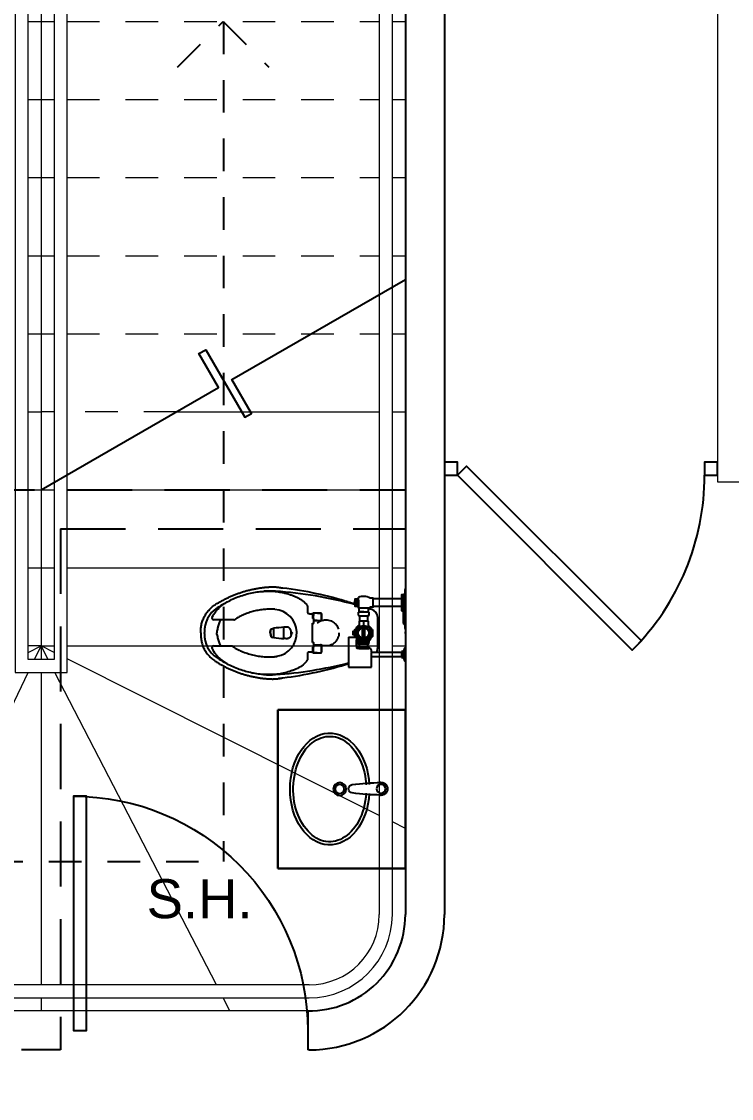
# Model space of a CAD drawing. Header units: metres. Extents: x -22 to 564, y 0 to 143.
# Drawn here: x 30.87 to 33.598, y 43.138 to 47.278 of the extents above; entities that cross this region are included whole.
import ezdxf
from ezdxf.xclip import XClip

# ---------------------------------------------------------------- set-up
doc = ezdxf.new("R2010")
doc.units = ezdxf.units.M
doc.header["$XCLIPFRAME"] = 2
for name, pattern in [('XREF PB NEURO-ONCOLOGIA$0$CONJUNTO TLAHUAC$0$HIDDEN2', [0.1875, 0.125, -0.0625]), ('XREF PB NEURO-ONCOLOGIA$0$DASHED2', [0.375, 0.25, -0.125]), ('XREF PB NEURO-ONCOLOGIA$0$HIDDEN2', [0.1875, 0.125, -0.0625]), ('XREF PB NEURO-ONCOLOGIA$0$XREF PB NEURO-ONCOLOGIA$0$XR-00$0$HIDDEN', [0.375, 0.25, -0.125])]:
    doc.linetypes.add(name, pattern=pattern)
for name, color, linetype in [('TEXTO', 7, 'Continuous'), ('XREF  PB CONJ$0$PARQUE', 251, 'Continuous'), ('XREF PB NEURO-ONCOLOGIA$0$CANCELES', 1, 'Continuous'), ('XREF PB NEURO-ONCOLOGIA$0$Mobiliario Fijo', 40, 'Continuous'), ('XREF PB NEURO-ONCOLOGIA$0$MUROS', 3, 'Continuous'), ('XREF PB NEURO-ONCOLOGIA$0$PROYECCIÓN', 8, 'XREF PB NEURO-ONCOLOGIA$0$CONJUNTO TLAHUAC$0$HIDDEN2'), ('XREF PB NEURO-ONCOLOGIA$0$PUERTAS', 253, 'Continuous'), ('XREF PB NEURO-ONCOLOGIA$0$SIMBOLO CORTE', 4, 'Continuous')]:
    doc.layers.add(name, color=color, linetype=linetype)
doc.layers.add('XREF PB NEURO-ONCOLOGIA$0$MUROS DE TABLAROCA', color=150, linetype='Continuous', lineweight=13)
doc.layers.add('XREF PB NEURO-ONCOLOGIA$0$PR-FURN', color=8, linetype='XREF PB NEURO-ONCOLOGIA$0$HIDDEN2', lineweight=15)
doc.styles.add('100 LOCALES 25', font='arial.ttf', dxfattribs={"height": 0.25})

# ---------------------------------------------------------------- blocks, each defined once
blk = doc.blocks.new('XREF PB NEURO-ONCOLOGIA$0$XREF PB NEURO-ONCOLOGIA$0$XR-02$0$LAVABO.NORMATIVO')
for p, q in [((-0.305, -0.49), (-0.305, 0)), ((-0.305, 0), (0.305, 0)), ((0.305, 0), (-0.305, 0)), ((-0.305, 0), (-0.305, -0.49)), ((0.305, -0.49), (0.305, 0)), ((0.305, 0), (0.305, -0.49)), ((0.305, -0.49), (-0.305, -0.49)), ((-0.305, -0.49), (0.305, -0.49))]:
    blk.add_line(p, q)
for centre, radius in [((0.001, -0.0938), 0.0171), ((0, -0.2523), 0.025), ((0, -0.2523), 0.0175)]:
    blk.add_circle(centre, radius)
for centre, radius, start, end in [((0.001, -0.0938), 0.0254, 0, 198.6555), ((0.001, -0.0938), 0.0242, 359.5329, 180.4671), ((0.8216, -0.0871), 0.8447, 180.4671, 187.9569), ((-0.8195, -0.0871), 0.8447, 352.0431, 359.5329), ((0.0011, -0.0938), 0.0254, 341.3375, 0.0036), ((0.001, -0.2018), 0.0162, 187.9569, 352.0431)]:
    blk.add_arc(centre, radius, start, end)
blk.add_ellipse((0, -0.2907), major_axis=(-0.215, 0), ratio=0.709302, start_param=4.791428, end_param=10.916607)
blk.add_open_spline([(-0.0163, -0.1507), (-0.0558, -0.153), (-0.0942, -0.1635), (-0.1837, -0.2123), (-0.2121, -0.2654), (-0.1879, -0.3629), (-0.1336, -0.4082), (0.0089, -0.4403), (0.0926, -0.4256), (0.1966, -0.3523), (0.2151, -0.2979), (0.1733, -0.2026), (0.1106, -0.1621), (0.0301, -0.1518), (0.0232, -0.1511), (0.0163, -0.1507)], degree=3, knots=[4.791428, 4.791428, 4.791428, 4.791428, 5.367357, 5.367357, 6.457084, 6.457084, 7.54681, 7.54681, 8.636537, 8.636537, 9.726264, 9.726264, 10.81599, 10.81599, 10.916607, 10.916607, 10.916607, 10.916607])
blk = doc.blocks.new('XREF PB NEURO-ONCOLOGIA$0$XREF PB NEURO-ONCOLOGIA$0$WC CON FLUXO')
for p, q in [((-0.0034, 0), (0.0034, 0)), ((0, 0.0034), (0, -0.0034)), ((0.107, 0), (0.0582, 0)), ((-0.0197, -0.0022), (-0.0141, -0.0008)), ((0.0575, -0.0007), (0.0576, -0.0026)), ((0.0575, -0.0007), (0.1078, -0.0007)), ((0.0585, -0.0037), (0.069, -0.0067)), ((0.069, -0.0067), (0.0964, -0.0067)), ((0.0705, -0.0086), (0.0708, -0.0154)), ((0.0708, -0.0154), (0.0946, -0.0154)), ((0.0736, -0.1306), (0.0736, -0.0154)), ((0.0918, -0.0155), (0.0917, -0.1306)), ((0.0946, -0.0154), (0.0948, -0.0086)), ((0.0964, -0.0067), (0.1066, -0.0038)), ((0.1072, 0), (0.107, 0)), ((0.1078, -0.0025), (0.1078, -0.0007)), ((-0.0587, -0.1062), (-0.0589, -0.1062)), ((0.0587, -0.1062), (-0.0587, -0.1062)), ((0.0587, -0.1062), (0.0589, -0.1062)), ((-0.0958, -0.1423), (-0.0805, -0.1423)), ((-0.082, -0.1612), (-0.0802, -0.1612)), ((-0.082, -0.1612), (-0.0815, -0.1789)), ((-0.0805, -0.1423), (-0.08, -0.1433)), ((-0.0805, -0.1423), (-0.0801, -0.1593)), ((-0.0802, -0.1612), (-0.0801, -0.1682)), ((-0.0801, -0.1593), (-0.08, -0.1645)), ((-0.08, -0.1433), (-0.08, -0.1403)), ((-0.08, -0.1403), (-0.0684, -0.1403)), ((-0.08, -0.1433), (-0.08, -0.1809)), ((-0.08, -0.1645), (-0.08, -0.1732)), ((-0.0663, -0.1424), (-0.0663, -0.1461)), ((-0.0446, -0.1606), (-0.0284, -0.1606)), ((-0.0233, -0.1591), (-0.0175, -0.145)), ((-0.0175, -0.1762), (-0.0233, -0.1621)), ((-0.0175, -0.165), (-0.0175, -0.1562)), ((-0.0174, -0.1563), (-0.0174, -0.1649)), ((-0.0154, -0.1429), (-0.0019, -0.1373)), ((-0.013, -0.1295), (-0.013, -0.1264)), ((-0.013, -0.1295), (-0.013, -0.1336)), ((-0.0127, -0.1264), (-0.0127, -0.1292)), ((-0.0086, -0.1264), (-0.0086, -0.1292)), ((-0.004, -0.1264), (-0.004, -0.1292)), ((0.0024, -0.1373), (0.0149, -0.1425)), ((0.0044, -0.1264), (0.0044, -0.1292)), ((0.009, -0.1264), (0.009, -0.1292)), ((0.0101, -0.1336), (0.0245, -0.1336)), ((0.0131, -0.1264), (0.0131, -0.1292)), ((0.0134, -0.1336), (0.0134, -0.1264)), ((0.0178, -0.1563), (0.0178, -0.1649)), ((0.0179, -0.145), (0.0233, -0.1579)), ((0.0179, -0.165), (0.0179, -0.1562)), ((0.0238, -0.1621), (0.0182, -0.1757)), ((0.027, -0.1406), (0.0268, -0.1376)), ((0.0276, -0.1396), (0.0276, -0.1521)), ((0.0276, -0.1431), (0.0287, -0.1431)), ((0.0287, -0.1431), (0.0294, -0.1781)), ((0.0287, -0.1431), (0.0292, -0.1439)), ((0.0296, -0.1701), (0.0292, -0.1439)), ((0.0292, -0.1439), (0.0294, -0.1439)), ((0.0294, -0.1439), (0.0298, -0.1431)), ((0.0294, -0.1439), (0.03, -0.1773)), ((0.0304, -0.1781), (0.0298, -0.1431)), ((0.0298, -0.1431), (0.03, -0.1431)), ((0.03, -0.1431), (0.0306, -0.1781)), ((0.03, -0.1431), (0.03, -0.1431)), ((0.03, -0.1431), (0.0304, -0.1439)), ((0.0304, -0.1439), (0.0308, -0.1622)), ((0.0304, -0.1439), (0.0306, -0.1439)), ((0.0306, -0.1439), (0.031, -0.1433)), ((0.0306, -0.1439), (0.0308, -0.1498)), ((0.0308, -0.1498), (0.0309, -0.1593)), ((0.0308, -0.1622), (0.0309, -0.1703)), ((0.0309, -0.1593), (0.0309, -0.1605)), ((0.0309, -0.1605), (0.0309, -0.162)), ((0.0309, -0.162), (0.031, -0.1637)), ((0.0732, -0.1305), (0.0664, -0.1305)), ((0.131, -0.1305), (0.0921, -0.1305)), ((0.131, -0.2187), (0.131, -0.1305)), ((-0.1331, -0.1809), (-0.1338, -0.1805)), ((-0.1331, -0.181), (-0.1331, -0.181)), ((-0.1331, -0.181), (-0.133, -0.181)), ((-0.133, -0.181), (-0.1329, -0.181)), ((-0.1329, -0.1837), (-0.133, -0.1814)), ((-0.133, -0.1814), (-0.0996, -0.1814)), ((-0.1329, -0.181), (-0.1319, -0.181)), ((-0.1329, -0.1837), (-0.0999, -0.1837)), ((-0.1302, -0.1867), (-0.1329, -0.1837)), ((-0.1319, -0.181), (-0.1269, -0.1809)), ((-0.1026, -0.1867), (-0.1302, -0.1867)), ((-0.1302, -0.1867), (-0.1301, -0.1933)), ((-0.1287, -0.1946), (-0.104, -0.1946)), ((-0.1269, -0.1809), (-0.1141, -0.1807)), ((-0.1141, -0.1807), (-0.1105, -0.1806)), ((-0.1109, -0.1952), (-0.1109, -0.1949)), ((-0.1105, -0.1806), (-0.1008, -0.1805)), ((-0.1028, -0.1933), (-0.1026, -0.1867)), ((-0.0999, -0.1837), (-0.1026, -0.1867)), ((-0.1008, -0.1805), (-0.1002, -0.1805)), ((-0.0998, -0.1814), (-0.0999, -0.1837)), ((-0.0996, -0.1805), (-0.0989, -0.1809)), ((-0.0996, -0.1814), (-0.0989, -0.181)), ((-0.0958, -0.1789), (-0.0815, -0.1789)), ((-0.0815, -0.1789), (-0.0807, -0.1775)), ((-0.0807, -0.1775), (-0.0806, -0.1775)), ((-0.0806, -0.1775), (-0.08, -0.1785)), ((-0.0801, -0.1682), (-0.08, -0.1743)), ((-0.08, -0.1732), (-0.08, -0.1742)), ((-0.08, -0.1809), (-0.0684, -0.1809)), ((-0.0663, -0.1789), (-0.0663, -0.1751)), ((-0.0446, -0.1751), (-0.0446, -0.1777)), ((-0.0446, -0.1777), (-0.0229, -0.1776)), ((-0.0154, -0.1783), (-0.0013, -0.1842)), ((-0.0126, -0.1946), (-0.0126, -0.1919)), ((-0.0075, -0.1946), (-0.0075, -0.1919)), ((-0.0031, -0.1946), (-0.0031, -0.1919)), ((0.0022, -0.1839), (0.0158, -0.1783)), ((0.0058, -0.1946), (0.0058, -0.1919)), ((0.0097, -0.1946), (0.0097, -0.1919)), ((0.0101, -0.1876), (0.0245, -0.1876)), ((0.0134, -0.1919), (0.0134, -0.1876)), ((0.0134, -0.1946), (0.0134, -0.1919)), ((0.0162, -0.2187), (0.0162, -0.1879)), ((0.0162, -0.1879), (0.021, -0.1879)), ((0.0201, -0.1879), (0.0205, -0.1876)), ((0.0209, -0.1879), (0.0213, -0.1876)), ((0.0267, -0.1839), (0.027, -0.1806)), ((0.0276, -0.1781), (0.0276, -0.1691)), ((0.0276, -0.1691), (0.0276, -0.1816)), ((0.0294, -0.1781), (0.0276, -0.1781)), ((0.0294, -0.1781), (0.0298, -0.1773)), ((0.0298, -0.1773), (0.0296, -0.1701)), ((0.0298, -0.1773), (0.03, -0.1773)), ((0.03, -0.1773), (0.0304, -0.1781)), ((0.0304, -0.1781), (0.0306, -0.1781)), ((0.0306, -0.1781), (0.031, -0.1774)), ((0.0309, -0.1703), (0.0309, -0.1724)), ((0.0517, -0.1879), (0.0554, -0.1879)), ((0.0162, -0.2187), (0.131, -0.2187)), ((-0.0763, -0.3379), (-0.0765, -0.3256)), ((-0.0763, -0.3255), (-0.0763, -0.3536)), ((-0.0729, -0.3219), (-0.0727, -0.3219)), ((-0.0726, -0.3219), (-0.0679, -0.3219)), ((-0.0509, -0.3222), (-0.0726, -0.3219)), ((-0.0679, -0.3219), (-0.0561, -0.3219)), ((-0.0561, -0.3219), (-0.0511, -0.3219)), ((-0.0481, -0.353), (-0.0473, -0.326)), ((0.0476, -0.3381), (0.0475, -0.3258)), ((0.0476, -0.3258), (0.0476, -0.353)), ((0.0511, -0.3221), (0.0512, -0.3221)), ((0.0513, -0.3221), (0.0561, -0.3221)), ((0.0731, -0.3224), (0.0513, -0.3221)), ((0.0561, -0.3221), (0.0679, -0.3221)), ((0.0679, -0.3221), (0.0729, -0.3221)), ((0.0759, -0.3542), (0.0767, -0.3262)), ((-0.0763, -0.3536), (-0.056, -0.3539)), ((-0.0761, -0.3536), (-0.0761, -0.3536)), ((-0.0752, -0.3536), (-0.0761, -0.3536)), ((-0.0761, -0.3536), (-0.0761, -0.3538)), ((-0.0761, -0.3538), (-0.0761, -0.3539)), ((-0.0735, -0.3627), (-0.0761, -0.3539)), ((-0.0752, -0.3536), (-0.0752, -0.3536)), ((-0.0752, -0.3536), (-0.0729, -0.3536)), ((-0.0742, -0.3721), (-0.0742, -0.3698)), ((-0.0735, -0.3636), (-0.0735, -0.3598)), ((-0.0693, -0.3562), (-0.056, -0.3563)), ((-0.056, -0.353), (-0.0373, -0.353)), ((-0.056, -0.353), (-0.056, -0.3563)), ((-0.0476, -0.3384), (-0.0479, -0.353)), ((-0.0364, -0.3539), (-0.0364, -0.3562)), ((0.0364, -0.3562), (0.0364, -0.3539)), ((0.0373, -0.353), (0.0551, -0.353)), ((0.056, -0.3539), (0.056, -0.3562)), ((0.056, -0.3539), (0.0759, -0.3542)), ((0.0761, -0.3541), (0.0735, -0.3629)), ((0.0735, -0.3598), (0.0735, -0.3636)), ((0.0742, -0.3698), (0.0742, -0.3721)), ((0.0761, -0.3539), (0.0759, -0.3539)), ((0.0763, -0.3386), (0.0761, -0.3539)), ((0.0761, -0.354), (0.0761, -0.3539)), ((0.0761, -0.3541), (0.0761, -0.354)), ((-0.1069, -0.3779), (-0.1063, -0.3779)), ((-0.1047, -0.377), (-0.1046, -0.3768)), ((-0.1029, -0.3758), (-0.1024, -0.3758)), ((-0.1024, -0.3758), (-0.0787, -0.3758)), ((0.0787, -0.3758), (0.1024, -0.3758)), ((0.1024, -0.3758), (0.1029, -0.3758)), ((0.1069, -0.3779), (0.1052, -0.3779)), ((-0.0026, -0.4379), (-0.0058, -0.4387)), ((0.0058, -0.4387), (-0.0058, -0.4387)), ((0.0026, -0.4379), (0.0058, -0.4387)), ((0.0216, -0.4666), (-0.0216, -0.4666)), ((-0.0907, -0.5014), (-0.0907, -0.5014)), ((0.0181, -0.5057), (-0.0181, -0.5057)), ((-0.0176, -0.5057), (-0.0171, -0.5081)), ((0, -0.5182), (0, -0.5191)), ((0.0176, -0.5057), (0.0171, -0.5081)), ((-0.0501, -0.6597), (-0.0501, -0.7362)), ((0.0501, -0.7362), (0.0501, -0.6674)), ((-0.0062, -0.724), (0, -0.724)), ((0.0062, -0.724), (0, -0.724))]:
    blk.add_line(p, q)
for points in [[(-0.169, -0.0008), (-0.1688, 0)], [(-0.1688, 0), (-0.0143, 0)], [(-0.0141, -0.0008), (-0.0143, 0)], [(-0.169, -0.0008), (-0.1634, -0.0022)], [(-0.1686, -0.0008), (-0.0145, -0.0008)], [(-0.1634, -0.0022), (-0.0197, -0.0022)], [(-0.152, -0.0025), (-0.1464, -0.0081)], [(-0.1473, -0.013), (-0.1477, -0.0069)], [(-0.1452, -0.015), (-0.0876, -0.015)], [(-0.145, -0.0087), (-0.0382, -0.0087)], [(-0.0855, -0.013), (-0.0853, -0.0087)], [(-0.0367, -0.0081), (-0.0312, -0.0025)], [(-0.1318, -0.1231), (-0.1338, -0.1231), (-0.1338, -0.135)], [(-0.101, -0.1231), (-0.099, -0.1231), (-0.099, -0.135)], [(-0.0967, -0.1399), (-0.0965, -0.1403)], [(-0.0958, -0.1412), (-0.0958, -0.1789), (-0.0958, -0.1799)], [(-0.0807, -0.1775), (-0.0811, -0.168), (-0.0812, -0.1612)], [(-0.0446, -0.1461), (-0.0446, -0.1435), (-0.0228, -0.1434)], [(-0.0149, -0.1632), (-0.0149, -0.1579), (-0.0132, -0.1579), (-0.0132, -0.1598), (-0.0116, -0.1598), (-0.0116, -0.1579), (-0.0099, -0.1579), (-0.0099, -0.1632), (-0.0116, -0.1632), (-0.0116, -0.1613), (-0.0132, -0.1613), (-0.0132, -0.1632), (-0.0149, -0.1632)], [(-0.0137, -0.1355), (-0.0135, -0.1336), (-0.0096, -0.1336)], [(-0.0074, -0.1618), (-0.0045, -0.1618), (-0.0045, -0.1632), (-0.0091, -0.1632), (-0.0091, -0.1579), (-0.0045, -0.1579), (-0.0045, -0.1593), (-0.0074, -0.1593), (-0.0074, -0.1618)], [(-0.0074, -0.1612), (-0.005, -0.1612), (-0.005, -0.1599)], [(-0.0039, -0.1579), (-0.0023, -0.1579), (-0.0023, -0.1618), (-0.0002, -0.1618), (-0.0002, -0.1632), (-0.0039, -0.1632), (-0.0039, -0.1579)], [(-0.0008, -0.1579), (0.0008, -0.1579), (0.0018, -0.1612), (0.0027, -0.1579), (0.0043, -0.1579), (0.0027, -0.1632), (0.0008, -0.1632), (-0.0008, -0.1579)], [(0.0064, -0.1618), (0.0093, -0.1618), (0.0093, -0.1632), (0.0048, -0.1632), (0.0048, -0.1579), (0.0093, -0.1579), (0.0093, -0.1593), (0.0064, -0.1593), (0.0064, -0.1618)], [(0.0064, -0.1612), (0.0089, -0.1612), (0.0089, -0.1599)], [(0.0097, -0.1632), (0.0114, -0.1606), (0.0097, -0.1579), (0.0116, -0.1579), (0.0124, -0.1592), (0.0132, -0.1579), (0.0151, -0.1579), (0.0134, -0.1606), (0.0151, -0.1632), (0.0132, -0.1632), (0.0124, -0.1619), (0.0116, -0.1632), (0.0097, -0.1632)], [(0.053, -0.1489), (0.053, -0.1417), (0.0573, -0.1417), (0.0573, -0.1384), (0.0587, -0.1384), (0.0587, -0.1828), (0.0573, -0.1828), (0.0573, -0.1795), (0.053, -0.1795), (0.053, -0.1723), (0.0573, -0.1723), (0.0573, -0.1489), (0.053, -0.1489), (0.053, -0.1723)], [(0.0587, -0.1833), (0.0594, -0.1793), (0.0599, -0.1585), (0.0594, -0.1419), (0.059, -0.1387), (0.0587, -0.1379)], [(-0.0965, -0.1805), (-0.1363, -0.1805)], [(-0.133, -0.1814), (-0.1338, -0.1814), (-0.1331, -0.181), (-0.1331, -0.1809), (-0.1331, -0.1809), (-0.1331, -0.1809), (-0.1331, -0.1809), (-0.1331, -0.1809), (-0.1331, -0.1808), (-0.1331, -0.1808), (-0.1331, -0.1808), (-0.133, -0.1808), (-0.133, -0.1808), (-0.1329, -0.1808), (-0.1329, -0.1808), (-0.1328, -0.1808), (-0.1326, -0.1808), (-0.1322, -0.1808), (-0.1313, -0.1808), (-0.1297, -0.1807), (-0.1275, -0.1807), (-0.1236, -0.1806), (-0.1168, -0.1806), (-0.1117, -0.1805), (-0.1093, -0.1805), (-0.1093, -0.1805)], [(-0.0989, -0.1809), (-0.0989, -0.1809), (-0.0989, -0.1809), (-0.0989, -0.1809), (-0.0989, -0.1809), (-0.0989, -0.1809), (-0.099, -0.1809), (-0.099, -0.1809), (-0.099, -0.1809), (-0.099, -0.1809), (-0.0992, -0.1809), (-0.0998, -0.1809), (-0.1026, -0.181), (-0.1045, -0.181), (-0.1092, -0.1811), (-0.1162, -0.1812), (-0.1277, -0.1813), (-0.1297, -0.1813), (-0.1314, -0.1814), (-0.1325, -0.1814), (-0.1332, -0.1814), (-0.1334, -0.1814)], [(-0.1219, -0.1952), (-0.1219, -0.1949)], [(0.0212, -0.188), (0.0212, -0.1879), (0.0514, -0.1879), (0.0514, -0.1879)]]:
    blk.add_lwpolyline(points)
for points in [[(-0.1318, -0.015), (-0.101, -0.015), (-0.101, -0.1231), (-0.1318, -0.1231)], [(-0.0663, -0.1461), (-0.0446, -0.1461), (-0.0446, -0.1751), (-0.0663, -0.1751)], [(-0.013, -0.1264), (0.0134, -0.1264), (0.0134, -0.1292), (-0.013, -0.1292)], [(0.031, -0.1814), (0.0417, -0.1814), (0.0417, -0.1398), (0.031, -0.1398)], [(0.031, -0.1399), (0.0372, -0.1399), (0.0372, -0.1487), (0.031, -0.1487)], [(0.031, -0.1517), (0.0372, -0.1517), (0.0372, -0.1694), (0.031, -0.1694)], [(0.0417, -0.1455), (0.053, -0.1455), (0.053, -0.1757), (0.0417, -0.1757)], [(-0.0131, -0.1919), (0.0135, -0.1919), (0.0135, -0.1946), (-0.0131, -0.1946)], [(-0.0073, -0.1946), (0.0077, -0.1946), (0.0077, -0.2007), (-0.0073, -0.2007)], [(0.031, -0.1725), (0.0372, -0.1725), (0.0372, -0.1813), (0.031, -0.1813)]]:
    blk.add_lwpolyline(points, close=True)
for radius in [0.0287, 0.0208, 0.0206]:
    blk.add_circle((0.0002, -0.1606), radius)
for centre, radius, start, end in [((0.0582, -0.0007), 0.000699, 90.9528, 179.9884), ((-0.1685, 0.0038), 0.0046, 263.5947, 268.4559), ((-0.1529, -0.0035), 0.00135, 45.0725, 87.1801), ((-0.1452, -0.0129), 0.0021, 183, 270), ((-0.145, -0.0067), 0.00204, 225, 270), ((-0.0876, -0.0129), 0.0021, 270, 357), ((-0.0382, -0.0067), 0.00204, 270, 315), ((-0.0302, -0.0035), 0.00137, 94.7227, 134.7414), ((-0.0146, 0.0033), 0.00404, 271.1487, 276.8791), ((0.059, -0.0024), 0.0014, 186.7349, 251.2313), ((0.0685, -0.0087), 0.00201, 2.8263, 77.3063), ((0.0968, -0.0087), 0.00201, 102.6722, 177.1705), ((0.1064, -0.0024), 0.00142, 280.2182, 357.7148), ((0.1071, -0.0007), 0.000699, 359.9963, 84.9523), ((-0.0589, -0.1386), 0.0324, 90, 162.4418), ((0.0589, -0.1386), 0.0324, 63.0756, 90), ((-0.0899, -0.1604), 0.0506, 150.3792, 203.3877), ((-0.0976, -0.135), 0.0014, 180, 202.3854), ((-0.1465, -0.1622), 0.0546, 24.1417, 29.2361), ((-0.0951, -0.1399), 0.00152, 197.7005, 241.6179), ((1.4324, -0.6105), 1.5966, 162.4445, 162.9485), ((1.4324, -0.6105), 1.5966, 162.4418, 162.4445), ((0.3455, -0.1572), 0.4265, 180.5403, 182.731), ((-0.0684, -0.1424), 0.0021, 0, 90), ((0.0002, -0.1606), 0.0342, 112.6823, 150.0864), ((0.0002, -0.1606), 0.0338, 113.03, 149.6072), ((-0.0196, -0.1606), 0.00402, 157.4999, 202.5001), ((-0.0138, -0.1466), 0.00402, 112.4999, 157.5001), ((0.0002, -0.3691), 0.2137, 85.2566, 94.7434), ((0.0002, 0.0479), 0.2137, 265.2566, 274.7434), ((0.0002, -0.3691), 0.2136, 85.2842, 94.7158), ((0.0002, 0.0479), 0.2136, 265.2842, 274.7158), ((-0.0048, -0.1633), 0.00333, 92.771, 141.1546), ((0.0002, -0.1412), 0.00442, 60.0251, 118.4175), ((0.009, -0.1633), 0.00333, 92.771, 141.1546), ((0.0002, -0.1606), 0.0342, 51.9601, 67.3177), ((0.003, -0.1564), 0.0287, 52.4204, 68.7317), ((0.0139, -0.1468), 0.00445, 24.0076, 75.6524), ((0.0193, -0.1605), 0.00473, 339.5535, 33.7109), ((0.0206, -0.1386), 0.00627, 9.3541, 51.7711), ((0.0206, -0.1386), 0.00627, 9.3541, 51.7711), ((0.0324, -0.1366), 0.00562, 189.3834, 212.1713), ((-0.0002, -0.1608), 0.0347, 30.4452, 36.7467), ((0.003, -0.1588), 0.0304, 29.7018, 36.0418), ((0.0664, -0.1382), 0.00771, 89.9605, 177.6253), ((0.0827, -0.0413), 0.0897, 263.9649, 276.0445), ((1.4324, -0.6105), 1.5966, 164.9037, 175.9972), ((-0.1287, -0.1933), 0.00134, 181.5, 270), ((-0.1216, -0.1949), 0.000343, 129.5338, 173.6561), ((-0.1216, -0.1952), 0.000336, 184.2026, 265.607), ((-0.1164, -0.1279), 0.0678, 265.6071, 274.393), ((1.2567, -0.6451), 1.4396, 161.7644, 162.8369), ((-0.1112, -0.1952), 0.000336, 274.393, 0), ((-0.1113, -0.1949), 0.000384, 6.4023, 46.3389), ((-0.1041, -0.1933), 0.00132, 272.56, 359.5188), ((-0.0953, -0.1812), 0.0014, 109.984, 146.4949), ((-0.0684, -0.1788), 0.0021, 269.9217, 358.0095), ((0.0002, -0.1606), 0.0342, 209.8982, 247.1956), ((0.0002, -0.1606), 0.0338, 210.3928, 246.97), ((-0.0138, -0.1746), 0.00402, 202.4999, 244.6781), ((0.0002, -0.1803), 0.00418, 247.9601, 298.5157), ((0.0002, -0.1606), 0.0338, 293.03, 298.243), ((-0.001, -0.1578), 0.0373, 292.8404, 297.3937), ((0.0141, -0.1745), 0.00418, 292.9328, 343.6813), ((0.0361, -0.0373), 0.1513, 264.2467, 275.9084), ((0.0206, -0.1826), 0.00627, 308.223, 348.2751), ((0.0206, -0.1826), 0.00627, 308.223, 348.2751), ((0.0326, -0.1847), 0.00586, 147.9912, 172.4866), ((0.0023, -0.1619), 0.0318, 322.8069, 330.7575), ((0.0148, -0.1706), 0.0161, 322.8448, 332.2385), ((0.0551, -0.1842), 0.0037, 273.989, 13.1466), ((1.2435, -0.6427), 1.4264, 163.2334, 173.7464), ((1.2435, -0.6427), 1.4264, 162.7735, 163.1187), ((-1.4324, -0.6105), 1.5966, 4.0028, 14.2041), ((-1.2567, -0.6451), 1.4396, 17.1303, 17.2305), ((-1.2427, -0.6426), 1.4255, 16.8408, 17.2004), ((-1.2427, -0.6426), 1.4255, 6.2485, 16.8299), ((-0.0729, -0.3255), 0.00364, 90, 180.8185), ((-0.0727, -0.3255), 0.00364, 89.1815, 180), ((-0.0511, -0.3255), 0.00364, 26.429, 90), ((-0.0509, -0.3259), 0.00364, 358.3631, 89.1815), ((0.0511, -0.3258), 0.00364, 90, 180.8185), ((0.0513, -0.3258), 0.00364, 89.1815, 180), ((0.0729, -0.3258), 0.00364, 26.429, 90), ((0.073, -0.3261), 0.00364, 358.3631, 89.1815), ((-0.0787, -0.3712), 0.00455, 270, 0), ((-0.0752, -0.3536), 0.00091, 180.8185, 196.1443), ((-0.0373, -0.3539), 0.00091, 0, 90), ((-0.0004, -12.4585), 12.1022, 89.8216, 90.17503), ((0.0373, -0.3539), 0.00091, 90, 180), ((0.0551, -0.3539), 0.00091, 0, 90), ((0.0469, 2.1477), 2.504, 270.1875, 270.5141), ((0.0787, -0.3712), 0.00455, 180, 270), ((0.0752, -0.3539), 0.00091, 343.8557, 359.1815), ((-0.0034, -0.496), 0.1575, 131.7258, 132.3304), ((-0.1069, -0.3799), 0.00196, 89.3673, 131.099), ((-0.1063, -0.3761), 0.00184, 269.3463, 330.6492), ((-0.1029, -0.3777), 0.00195, 90.4112, 151.5615), ((0.1029, -0.3777), 0.00195, 28.4386, 89.5888), ((0.1069, -0.3799), 0.00198, 49.0875, 90.4462), ((0.0044, -0.4948), 0.156, 47.6682, 48.2772), ((0.0001, -0.5079), 0.091, 9.2548, 175.9387), ((-0.0014, -0.4367), 0.000598, 317.9323, 342.9776), ((0.0014, -0.4367), 0.000597, 196.9872, 222.103), ((0.519, -0.4383), 0.5413, 182.9967, 187.144), ((-0.5069, -0.4394), 0.5292, 352.8086, 357.0508), ((0.1315, -0.5194), 0.2925, 175.9969, 184.8615), ((-0.0006, -0.5183), 0.000937, 263.4365, 309.8712), ((0.0006, -0.5183), 0.000937, 230.1288, 276.5635), ((-0.1315, -0.5194), 0.2925, 355.0124, 4.0031), ((-0.0574, -0.6597), 0.00728, 0, 37.067), ((0.252, -0.4971), 0.415, 208.3551, 213.0094), ((0.0574, -0.6674), 0.00728, 142.0152, 180), ((-0.252, -0.4971), 0.415, 326.9906, 331.7101), ((-0.0062, -0.6649), 0.1071, 213.0094, 272.1861), ((-0.0574, -0.7362), 0.00728, 238.4381, 0), ((0.0197, -0.5584), 0.1676, 245.3845, 256.7621), ((0.0197, -0.5584), 0.1676, 256.7621, 258.2805), ((0.0197, -0.5584), 0.1676, 258.2805, 261.1157), ((0.0062, -0.6649), 0.1071, 267.8139, 326.9906), ((-0.0197, -0.5584), 0.1676, 278.8843, 281.7195), ((-0.0197, -0.5584), 0.1676, 281.7195, 283.2379), ((-0.0197, -0.5584), 0.1676, 283.2379, 294.6155), ((0.0574, -0.7362), 0.00728, 180, 301.5619), ((0, -0.8279), 0.056, 90, 92.1861), ((0, -0.8279), 0.056, 87.8139, 90)]:
    blk.add_arc(centre, radius, start, end)
blk.add_ellipse((0.1105, -0.4263), major_axis=(-0.0713, 0.1429), ratio=0.110156, start_param=-1.280538, end_param=-1.272211)
for points, knots in [([(-0.0742, -0.3698), (-0.0742, -0.3695), (-0.0741, -0.3691), (-0.074, -0.3682), (-0.0739, -0.3678), (-0.0737, -0.3667), (-0.0737, -0.3661), (-0.0735, -0.3649), (-0.0735, -0.3643), (-0.0735, -0.3636)], [0, 0, 0, 0, 0.25, 0.25, 0.5, 0.5, 0.75, 0.75, 1, 1, 1, 1]), ([(-0.0735, -0.3598), (-0.0735, -0.3595), (-0.0735, -0.3593), (-0.0734, -0.3588), (-0.0733, -0.3586), (-0.0731, -0.3582), (-0.073, -0.358), (-0.0727, -0.3576), (-0.0725, -0.3574), (-0.0721, -0.357), (-0.0719, -0.3569), (-0.0715, -0.3566), (-0.0712, -0.3565), (-0.0707, -0.3564), (-0.0704, -0.3563), (-0.0699, -0.3562), (-0.0696, -0.3562), (-0.0693, -0.3562)], [0, 0, 0, 0, 0.125, 0.125, 0.25, 0.25, 0.375, 0.375, 0.5, 0.5, 0.625, 0.625, 0.75, 0.75, 0.875, 0.875, 1, 1, 1, 1]), ([(0.0693, -0.3562), (0.0696, -0.3562), (0.0699, -0.3562), (0.0704, -0.3563), (0.0707, -0.3564), (0.0712, -0.3565), (0.0715, -0.3566), (0.0719, -0.3569), (0.0721, -0.357), (0.0725, -0.3574), (0.0727, -0.3576), (0.073, -0.358), (0.0731, -0.3582), (0.0733, -0.3586), (0.0734, -0.3588), (0.0735, -0.3593), (0.0735, -0.3595), (0.0735, -0.3598)], [0, 0, 0, 0, 0.125, 0.125, 0.25, 0.25, 0.375, 0.375, 0.5, 0.5, 0.625, 0.625, 0.75, 0.75, 0.875, 0.875, 1, 1, 1, 1]), ([(0.0735, -0.3636), (0.0735, -0.3643), (0.0735, -0.3649), (0.0737, -0.3661), (0.0737, -0.3667), (0.0739, -0.3678), (0.074, -0.3682), (0.0741, -0.3691), (0.0742, -0.3695), (0.0742, -0.3698)], [0, 0, 0, 0, 0.25, 0.25, 0.5, 0.5, 0.75, 0.75, 1, 1, 1, 1]), ([(-0.0612, -0.7424), (-0.0685, -0.7379), (-0.0756, -0.7332), (-0.0857, -0.7253), (-0.089, -0.7226), (-0.0953, -0.7167), (-0.0982, -0.7136), (-0.1066, -0.7038), (-0.1115, -0.6969), (-0.1204, -0.6826), (-0.1244, -0.6752), (-0.1318, -0.6599), (-0.1351, -0.6521), (-0.1411, -0.6361), (-0.1438, -0.628), (-0.1487, -0.6117), (-0.1509, -0.6035), (-0.1546, -0.5869), (-0.1562, -0.5785), (-0.1585, -0.5616), (-0.1593, -0.5532), (-0.1603, -0.5364), (-0.1605, -0.528), (-0.1603, -0.5112), (-0.1599, -0.5028), (-0.1585, -0.4902), (-0.158, -0.486), (-0.1566, -0.4776), (-0.1558, -0.4734), (-0.153, -0.4608), (-0.1507, -0.4526), (-0.1467, -0.4403), (-0.1453, -0.4363), (-0.1431, -0.4303), (-0.1423, -0.4283), (-0.1407, -0.4243), (-0.1398, -0.4224), (-0.1371, -0.4165), (-0.1352, -0.4127), (-0.1311, -0.4053), (-0.1288, -0.4017), (-0.1239, -0.3948), (-0.1212, -0.3915), (-0.1155, -0.3853), (-0.1125, -0.3823), (-0.1094, -0.3795)], [0, 0, 0, 0, 0.0625, 0.0625, 0.09375, 0.09375, 0.125, 0.125, 0.1875, 0.1875, 0.25, 0.25, 0.3125, 0.3125, 0.375, 0.375, 0.4375, 0.4375, 0.5, 0.5, 0.5625, 0.5625, 0.625, 0.625, 0.6875, 0.6875, 0.71875, 0.71875, 0.75, 0.75, 0.8125, 0.8125, 0.84375, 0.84375, 0.859375, 0.859375, 0.875, 0.875, 0.90625, 0.90625, 0.9375, 0.9375, 0.96875, 0.96875, 1, 1, 1, 1]), ([(0.1094, -0.3795), (0.1157, -0.3852), (0.1214, -0.3914), (0.1313, -0.4052), (0.1354, -0.4126), (0.1398, -0.4224), (0.1407, -0.4244), (0.1423, -0.4283), (0.1431, -0.4303), (0.1454, -0.4363), (0.1468, -0.4404), (0.1507, -0.4527), (0.153, -0.4609), (0.1567, -0.4775), (0.1581, -0.4858), (0.1599, -0.5026), (0.1603, -0.5111), (0.1605, -0.5281), (0.1603, -0.5367), (0.1592, -0.5537), (0.1584, -0.5622), (0.1561, -0.5789), (0.1546, -0.5872), (0.1508, -0.6037), (0.1487, -0.6119), (0.1438, -0.6281), (0.1411, -0.6361), (0.135, -0.6521), (0.1317, -0.66), (0.1244, -0.6753), (0.1203, -0.6828), (0.1136, -0.6936), (0.1112, -0.6971), (0.1062, -0.704), (0.1035, -0.7074), (0.0979, -0.7139), (0.095, -0.717), (0.0888, -0.7228), (0.0856, -0.7255), (0.0756, -0.7332), (0.0684, -0.7379), (0.0612, -0.7424)], [0, 0, 0, 0, 0.0625, 0.0625, 0.125, 0.125, 0.140625, 0.140625, 0.15625, 0.15625, 0.1875, 0.1875, 0.25, 0.25, 0.3125, 0.3125, 0.375, 0.375, 0.4375, 0.4375, 0.5, 0.5, 0.5625, 0.5625, 0.625, 0.625, 0.6875, 0.6875, 0.75, 0.75, 0.8125, 0.8125, 0.84375, 0.84375, 0.875, 0.875, 0.90625, 0.90625, 0.9375, 0.9375, 1, 1, 1, 1]), ([(-0.0058, -0.4387), (-0.0066, -0.4389), (-0.0075, -0.4391), (-0.0092, -0.4395), (-0.01, -0.4397), (-0.0125, -0.4404), (-0.0141, -0.4412), (-0.0168, -0.443), (-0.018, -0.4442), (-0.0199, -0.4466), (-0.0207, -0.4479), (-0.0218, -0.4507), (-0.0222, -0.4521), (-0.0224, -0.4543), (-0.0225, -0.455), (-0.0224, -0.4565), (-0.0224, -0.4572), (-0.0221, -0.4608), (-0.0218, -0.4637), (-0.0216, -0.4666)], [0, 0, 0, 0, 0.0625, 0.0625, 0.125, 0.125, 0.25, 0.25, 0.375, 0.375, 0.5, 0.5, 0.625, 0.625, 0.6875, 0.6875, 0.75, 0.75, 1, 1, 1, 1]), ([(-0.001, -0.4371), (-0.001, -0.4372), (-0.0011, -0.4372), (-0.0012, -0.4373), (-0.0012, -0.4373), (-0.0014, -0.4375), (-0.0016, -0.4375), (-0.002, -0.4377), (-0.0023, -0.4378), (-0.0026, -0.4379)], [0, 0, 0, 0, 0.125, 0.125, 0.25, 0.25, 0.5, 0.5, 1, 1, 1, 1]), ([(-0.0008, -0.4369), (-0.0008, -0.4366), (-0.0007, -0.4363), (-0.0005, -0.4359), (-0.0004, -0.4357), (-0.0003, -0.4355), (-0.0003, -0.4355), (-0.0002, -0.4353), (-0.0001, -0.4353), (0.0001, -0.4353), (0.0002, -0.4353), (0.0003, -0.4354), (0.0003, -0.4355), (0.0004, -0.4357), (0.0005, -0.4359), (0.0007, -0.4363), (0.0008, -0.4366), (0.0008, -0.4369)], [0, 0, 0, 0, 0.25, 0.25, 0.375, 0.375, 0.4375, 0.4375, 0.5, 0.5, 0.5625, 0.5625, 0.625, 0.625, 0.75, 0.75, 1, 1, 1, 1]), ([(0.0026, -0.4379), (0.0023, -0.4378), (0.002, -0.4377), (0.0016, -0.4375), (0.0014, -0.4375), (0.0012, -0.4373), (0.0012, -0.4373), (0.0011, -0.4372), (0.001, -0.4372), (0.001, -0.4371)], [0, 0, 0, 0, 0.5, 0.5, 0.75, 0.75, 0.875, 0.875, 1, 1, 1, 1]), ([(0.0058, -0.4387), (0.0066, -0.4389), (0.0075, -0.4391), (0.0092, -0.4395), (0.01, -0.4397), (0.0125, -0.4404), (0.0141, -0.4412), (0.0168, -0.443), (0.018, -0.4442), (0.0199, -0.4466), (0.0207, -0.4479), (0.0218, -0.4507), (0.0222, -0.4521), (0.0224, -0.4543), (0.0225, -0.455), (0.0224, -0.4565), (0.0224, -0.4572), (0.0221, -0.4608), (0.0218, -0.4637), (0.0216, -0.4666)], [0, 0, 0, 0, 0.0625, 0.0625, 0.125, 0.125, 0.25, 0.25, 0.375, 0.375, 0.5, 0.5, 0.625, 0.625, 0.6875, 0.6875, 0.75, 0.75, 1, 1, 1, 1]), ([(0.0516, -0.6629), (0.0539, -0.66), (0.056, -0.6569), (0.0599, -0.6506), (0.0617, -0.6474), (0.0669, -0.6376), (0.07, -0.6308), (0.0754, -0.617), (0.0778, -0.61), (0.0822, -0.5959), (0.0842, -0.5888), (0.0875, -0.5744), (0.0888, -0.5671), (0.0908, -0.5524), (0.0914, -0.545), (0.0922, -0.5302), (0.0923, -0.5228), (0.0919, -0.5117), (0.0917, -0.508), (0.0912, -0.5025), (0.091, -0.5006), (0.0906, -0.4978), (0.0905, -0.4969), (0.0902, -0.4951), (0.0901, -0.4941), (0.0899, -0.4932)], [0, 0, 0, 0, 0.0625, 0.0625, 0.125, 0.125, 0.25, 0.25, 0.375, 0.375, 0.5, 0.5, 0.625, 0.625, 0.75, 0.75, 0.875, 0.875, 0.9375, 0.9375, 0.96875, 0.96875, 0.984375, 0.984375, 1, 1, 1, 1]), ([(-0.0907, -0.5014), (-0.091, -0.5048), (-0.0911, -0.5082), (-0.0912, -0.5149), (-0.0912, -0.5183), (-0.0911, -0.5285), (-0.0907, -0.5352), (-0.0895, -0.5487), (-0.0887, -0.5554), (-0.0864, -0.5686), (-0.085, -0.5752), (-0.0816, -0.5881), (-0.0798, -0.5946), (-0.0756, -0.6073), (-0.0733, -0.6136), (-0.0682, -0.6261), (-0.0654, -0.6323), (-0.0591, -0.6442), (-0.0556, -0.6499), (-0.0515, -0.6554)], [0, 0, 0, 0, 0.0625, 0.0625, 0.125, 0.125, 0.25, 0.25, 0.375, 0.375, 0.5, 0.5, 0.625, 0.625, 0.75, 0.75, 0.875, 0.875, 1, 1, 1, 1]), ([(0, -0.5182), (-0.001, -0.518), (-0.002, -0.5179), (-0.0041, -0.5177), (-0.0051, -0.5176), (-0.0082, -0.5172), (-0.0102, -0.5169), (-0.0127, -0.5164), (-0.0132, -0.5163), (-0.0141, -0.5159), (-0.0145, -0.5156), (-0.0152, -0.515), (-0.0155, -0.5146), (-0.0158, -0.5139), (-0.0159, -0.5134), (-0.0164, -0.5114), (-0.0168, -0.5098), (-0.0171, -0.5081)], [0, 0, 0, 0, 0.125, 0.125, 0.25, 0.25, 0.5, 0.5, 0.5625, 0.5625, 0.625, 0.625, 0.6875, 0.6875, 0.75, 0.75, 1, 1, 1, 1]), ([(-0.0007, -0.5193), (-0.0026, -0.519), (-0.0046, -0.5188), (-0.0085, -0.5182), (-0.0104, -0.5179), (-0.0128, -0.5174), (-0.0133, -0.5172), (-0.0141, -0.5168), (-0.0145, -0.5165), (-0.0152, -0.5157), (-0.0154, -0.5153), (-0.0158, -0.5145), (-0.0159, -0.514), (-0.0164, -0.5117), (-0.0168, -0.5099), (-0.0171, -0.5081)], [0, 0, 0, 0, 0.25, 0.25, 0.5, 0.5, 0.5625, 0.5625, 0.625, 0.625, 0.6875, 0.6875, 0.75, 0.75, 1, 1, 1, 1]), ([(0, -0.5182), (0.001, -0.518), (0.002, -0.5179), (0.0041, -0.5177), (0.0051, -0.5176), (0.0082, -0.5172), (0.0102, -0.5169), (0.0127, -0.5164), (0.0132, -0.5163), (0.0141, -0.5159), (0.0145, -0.5156), (0.0152, -0.515), (0.0155, -0.5146), (0.0158, -0.5139), (0.0159, -0.5134), (0.0164, -0.5114), (0.0168, -0.5098), (0.0171, -0.5081)], [0, 0, 0, 0, 0.125, 0.125, 0.25, 0.25, 0.5, 0.5, 0.5625, 0.5625, 0.625, 0.625, 0.6875, 0.6875, 0.75, 0.75, 1, 1, 1, 1]), ([(0.0007, -0.5193), (0.0026, -0.519), (0.0046, -0.5188), (0.0085, -0.5182), (0.0104, -0.5179), (0.0128, -0.5174), (0.0133, -0.5172), (0.0141, -0.5168), (0.0145, -0.5165), (0.0152, -0.5157), (0.0154, -0.5153), (0.0158, -0.5145), (0.0159, -0.514), (0.0164, -0.5117), (0.0168, -0.5099), (0.0171, -0.5081)], [0, 0, 0, 0, 0.25, 0.25, 0.5, 0.5, 0.5625, 0.5625, 0.625, 0.625, 0.6875, 0.6875, 0.75, 0.75, 1, 1, 1, 1])]:
    blk.add_open_spline(points, degree=3, knots=knots)
for points, weights in [([(-0.1769, -0.5175), (-0.1775, -0.505), (-0.1762, -0.4926)], [1, 0.96771874759, 0.94216281398]), ([(-0.1762, -0.4926), (-0.1751, -0.4824), (-0.1727, -0.4725)], [0.94216281398, 0.922339074528, 0.90656203066]), ([(0.1762, -0.4926), (0.1751, -0.4825), (0.1727, -0.4727)], [0.94216281398, 0.922518420865, 0.906847833249]), ([(0.1769, -0.5175), (0.1775, -0.505), (0.1762, -0.4926)], [1, 0.96771874759, 0.94216281398]), ([(-0.1768, -0.5194), (-0.1769, -0.5185), (-0.1769, -0.5175)], [1, 0.999997543195, 1]), ([(0.1768, -0.5194), (0.1769, -0.5185), (0.1769, -0.5175)], [1, 0.999997543195, 1]), ([(0, -0.7862), (-0.0008, -0.7862), (-0.0016, -0.7862)], [1, 0.999818026965, 1])]:
    blk.add_rational_spline(points, weights, degree=2)
for points, weights, knots in [([(-0.0016, -0.7862), (-0.0705, -0.7889), (-0.1081, -0.731), (-0.1708, -0.6344), (-0.1768, -0.5194)], [1, 0.869595072185, 1, 0.965853886877, 1], [0.004294, 0.004294, 0.004294, 0.32836, 0.32836, 0.9293445, 0.9293445, 0.9293445]), ([(0, -0.7862), (0.0008, -0.7862), (0.0016, -0.7862), (0.0705, -0.7889), (0.1081, -0.731), (0.1708, -0.6344), (0.1768, -0.5194)], [1, 0.999818026965, 1, 0.869595072185, 1, 0.965853886877, 1], [0, 0, 0, 0.004294, 0.004294, 0.32836, 0.32836, 0.9293445, 0.9293445, 0.9293445])]:
    blk.add_rational_spline(points, weights, degree=2, knots=knots)
blk = doc.blocks.new('XREF PB NEURO-ONCOLOGIA$0$XREF PB NEURO-ONCOLOGIA$0$XR-00$0$TZF-1-310')
at = {"linetype": 'XREF PB NEURO-ONCOLOGIA$0$XREF PB NEURO-ONCOLOGIA$0$XR-00$0$HIDDEN', "ltscale": 0.1}
blk.add_circle((0, -0.305), 0.05, dxfattribs=at)
blk.add_blockref('XREF PB NEURO-ONCOLOGIA$0$XREF PB NEURO-ONCOLOGIA$0$WC CON FLUXO', (0, 0))
blk = doc.blocks.new('XREF PB NEURO-ONCOLOGIA')
at = {"layer": 'XREF PB NEURO-ONCOLOGIA$0$CANCELES'}
for points in [[(12.0601, 12.9562), (12.1101, 12.9562), (12.1101, 13.0062), (12.0601, 13.0062)], [(12.0601, 11.9562), (12.1101, 11.9562), (12.1101, 12.0062), (12.0601, 12.0062)]]:
    blk.add_lwpolyline(points, close=True, dxfattribs=at)
at = {"layer": 'XREF PB NEURO-ONCOLOGIA$0$MUROS', "linetype": 'XREF PB NEURO-ONCOLOGIA$0$DASHED2'}
for p, q in [((12.0042, 15.9562), (12.0042, 13.1562)), ((11.8542, 14.4812), (9.8517, 14.4812)), ((11.8542, 14.4812), (11.8542, 13.1562))]:
    blk.add_line(p, q, dxfattribs=at)
at = {"layer": 'XREF PB NEURO-ONCOLOGIA$0$MUROS'}
for p, q in [((9.8517, 14.4812), (9.8517, 14.6312)), ((9.8517, 13.5262), (9.8517, 13.5312)), ((10.0017, 13.5312), (9.8517, 13.5312)), ((16.0017, 13.1562), (10.3717, 13.1562)), ((16.0017, 13.0062), (10.3717, 13.0062))]:
    blk.add_line(p, q, dxfattribs=at)
for radius, start, end in [(0.52, 180, 270), (0.3701, 179.2346, 269.9964)]:
    blk.add_arc((10.3717, 13.5262), radius, start, end, dxfattribs=at)
at = {"layer": 'XREF PB NEURO-ONCOLOGIA$0$MUROS DE TABLAROCA'}
blk.add_line((12.0351, 11.9562), (12.0351, 11.8562), dxfattribs=at)
blk.add_lwpolyline([(15.1017, 10.9562), (15.1017, 11.9562), (12.0351, 11.9562)], dxfattribs=at)
at = {"layer": 'XREF PB NEURO-ONCOLOGIA$0$PR-FURN', "linetype": 'Continuous'}
for p, q in [((10.0017, 13.5312), (10.0017, 15.5812)), ((10.1017, 15.1821, 0), (11.3017, 14.6054, 0)), ((11.3517, 14.5814, 0), (11.4042, 14.5562, 0)), ((11.3791, 14.6062, 0), (11.4042, 14.5562, 0)), ((11.7042, 14.6062, 0), (11.7042, 14.5062, 0)), ((12.0042, 14.6062, 0), (12.0042, 14.5062, 0)), ((12.3042, 14.6062, 0), (12.3042, 14.5562, 0)), ((12.6042, 14.6062, 0), (12.6042, 14.5562, 0)), ((12.9042, 14.6062, 0), (12.9042, 14.5562, 0)), ((13.2042, 14.6062, 0), (13.2042, 14.5562, 0)), ((13.5042, 14.6062, 0), (13.5042, 14.5562, 0)), ((13.8042, 14.6062, 0), (13.8042, 14.5562, 0)), ((10.0517, 14.5562), (10.0017, 14.5562)), ((11.3017, 14.5562), (10.1017, 14.5562)), ((11.3517, 14.529, 0), (11.4042, 14.5562, 0)), ((11.4042, 14.5562), (11.3517, 14.5562)), ((11.3791, 14.5062, 0), (11.4042, 14.5562, 0)), ((11.4042, 14.5562), (11.4042, 14.5062)), ((10.1017, 13.882, 0), (11.3017, 14.5031, 0)), ((10.753, 13.2562, 0), (11.3541, 14.4562, 0)), ((11.4042, 14.4562), (11.4042, 13.2562)), ((11.7042, 14.4562, 0), (11.7042, 13.2562, 0)), ((12.0042, 14.4562, 0), (12.0042, 13.2562, 0)), ((12.3042, 14.0366, 0), (12.3042, 13.2562, 0)), ((10.0017, 13.8303, 0), (10.0517, 13.8562)), ((10.7029, 13.1562), (10.728, 13.2062, 0)), ((11.4042, 13.2062), (11.4042, 13.1562)), ((11.7042, 13.2062, 0), (11.7042, 13.1562)), ((12.0042, 13.2062, 0), (12.0042, 13.1562)), ((12.3042, 13.2062, 0), (12.3042, 13.1562))]:
    blk.add_line(p, q, dxfattribs=at)
for points in [[(10.0517, 15.5862), (10.0517, 13.5262)], [(10.1017, 13.5262), (10.1017, 15.5862)], [(15.0029, 14.5562), (11.4042, 14.5562), (11.4042, 14.6062)], [(10.3717, 13.2062), (15.1851, 13.2062), (15.1851, 13.2562), (10.3717, 13.2562)]]:
    blk.add_lwpolyline(points, dxfattribs=at)
blk.add_lwpolyline([(15.3017, 14.5062), (11.3517, 14.5062), (11.3517, 14.6062), (15.3017, 14.6062), (15.3017, 14.6562), (11.3017, 14.6562), (11.3017, 14.4562), (15.3017, 14.4562)], close=True, dxfattribs=at)
for radius in [0.32, 0.27]:
    blk.add_arc((10.3717, 13.5262), radius, 180, 270, dxfattribs=at)
at = {"layer": 'XREF PB NEURO-ONCOLOGIA$0$PROYECCIÓN', "color": 251, "true_color": 0x636466}
for p, q in [((10.5762, 15.2009), (10.5762, 13.8555)), ((10.0517, 13.8555, 0), (10.0501, 13.8555, 0)), ((13.8042, 13.8555, 0), (10.5762, 13.8555))]:
    blk.add_line(p, q, dxfattribs=at)
at = {"layer": 'XREF PB NEURO-ONCOLOGIA$0$PROYECCIÓN', "color": 8, "lineweight": 0}
for p, q in [((12.3042, 14.5062, 0), (12.3042, 14.5562, 0)), ((12.6042, 14.5562, 0), (12.6042, 14.5062, 0)), ((12.9042, 14.5562, 0), (12.9042, 14.5062, 0)), ((13.2042, 14.5562, 0), (13.2042, 14.5062, 0)), ((13.5042, 14.5562, 0), (13.5042, 14.5062, 0)), ((13.8042, 14.5562, 0), (13.8042, 14.5062, 0)), ((12.3042, 14.0366, 0), (12.3042, 14.4562, 0)), ((12.6042, 14.4562, 0), (12.6042, 13.2562, 0)), ((12.9042, 14.4562, 0), (12.9042, 13.2562, 0)), ((13.2042, 14.4562, 0), (13.2042, 13.2562, 0)), ((13.5042, 14.4562, 0), (13.5042, 13.2562, 0)), ((13.8042, 14.4562, 0), (13.8042, 13.2562, 0)), ((12.6042, 13.2062, 0), (12.6042, 13.1562)), ((12.9042, 13.2062, 0), (12.9042, 13.1562)), ((13.2042, 13.2062, 0), (13.2042, 13.1562)), ((13.5042, 13.2062, 0), (13.5042, 13.1562)), ((13.8042, 13.2062, 0), (13.8042, 13.1562))]:
    blk.add_line(p, q, dxfattribs=at)
at = {"layer": 'XREF PB NEURO-ONCOLOGIA$0$PROYECCIÓN', "color": 251, "true_color": 0x636466, "elevation": 0}
blk.add_lwpolyline([(13.6289, 14.0314), (13.8042, 13.8562), (13.6289, 13.6809)], dxfattribs=at)
at = {"layer": 'XREF PB NEURO-ONCOLOGIA$0$PUERTAS'}
for points in [[(10.8267, 14.4312), (9.9267, 14.4312), (9.9267, 14.3812), (10.8267, 14.3812), (10.8267, 14.4312, -0.414214), (9.9267, 13.5312)], [(11.3883, 12.2844), (11.4237, 12.2491), (12.0954, 12.9208), (12.0601, 12.9562), (11.3883, 12.2844, 0.199145), (12.0609, 12.0062)]]:
    blk.add_lwpolyline(points, format="xyb", dxfattribs=at)
at = {"layer": 'XREF PB NEURO-ONCOLOGIA$0$SIMBOLO CORTE', "color": 8, "elevation": 0}
blk.add_lwpolyline([(12.0042, 14.5562), (12.3978, 13.8745), (12.5277, 13.9495), (12.5427, 13.9235), (12.2829, 13.7735), (12.2979, 13.7475), (12.4278, 13.8225), (12.8125, 13.1562)], dxfattribs=at)
at = {"layer": 'XREF PB NEURO-ONCOLOGIA$0$Mobiliario Fijo', "transparency": 33554687, "rotation": 179.9963741002632}
blk.add_blockref('XREF PB NEURO-ONCOLOGIA$0$XREF PB NEURO-ONCOLOGIA$0$XR-00$0$TZF-1-310', (11.4542, 13.1562), dxfattribs=at)
at = {"layer": 'XREF PB NEURO-ONCOLOGIA$0$Mobiliario Fijo', "xscale": -1, "rotation": 180.0001148145601}
blk.add_blockref('XREF PB NEURO-ONCOLOGIA$0$XREF PB NEURO-ONCOLOGIA$0$XR-02$0$LAVABO.NORMATIVO', (10.8542, 13.1562), dxfattribs=at)
blk = doc.blocks.new('XREF  PB CONJ')
at = {"layer": 'XREF  PB CONJ$0$PARQUE', "true_color": 0x136734}
h = blk.add_hatch(dxfattribs=at)
h.set_pattern_fill('CROSS', color=116, scale=0.02, angle=90)
edge = h.paths.add_edge_path()
edge.add_line((3.5883, 104.6056), (1.6936, 104.3684))
edge.add_line((1.6936, 104.3684), (2.4784, 17.6083))
edge.add_line((2.4784, 17.6083), (97.731, 17.9336))
edge.add_arc((97.7247, 19.237), 1.3034, 270.2752, 363.1006)
edge.add_line((99.0262, 19.3075), (96.4762, 19.3078))
edge.add_line((96.4762, 19.3078), (96.602, 20.224))
edge.add_line((96.602, 20.224), (62.4128, 20.224))
edge.add_arc((58.6329, 24.6535), 5.8231, 229.52466, 310.47534, ccw=False)
edge.add_line((54.8531, 20.224), (26.2527, 20.2188))
edge.add_line((26.2527, 20.2188), (4.2837, 20.0304))
edge.add_line((4.2837, 20.0304), (4.055, 46.6913))
edge.add_line((4.055, 46.6913), (2.3881, 46.6912))
edge.add_line((2.3881, 46.6912), (2.3881, 54.8033))
edge.add_line((2.3881, 54.8033), (3.9854, 54.8034))
edge.add_line((3.9854, 54.8034), (3.7464, 82.6679))
edge.add_line((3.7464, 82.6679), (3.6185, 95.2556))
edge.add_line((3.6185, 95.2556), (3.5883, 104.6056))

msp = doc.modelspace()

# ---------------------------------------------------------------- block references
at = {"rotation": 90}
msp.add_blockref('XREF PB NEURO-ONCOLOGIA', (45.501, 33.4734), dxfattribs=at)

# ---------------------------------------------------------------- next in the draw order: texts
at = {"layer": 'TEXTO', "insert": (30.7168, 43.9812), "char_height": 0.15, "width": 1.674895, "attachment_point": 1, "style": '100 LOCALES 25'}
msp.add_mtext('\\pxqc;S.H.', dxfattribs=at)

# ---------------------------------------------------------------- next in the draw order: block references
ref = msp.add_blockref('XREF  PB CONJ', (67.8976, 28.71, 0), dxfattribs=dict(rotation=89.50849308405942))
XClip(ref).set_block_clipping_path([(-2.936402334, 82.9334608569), (21.1250270707, 82.9334608569), (21.1250270707, 49.0397586863), (26.6296707885, 49.0397586863), (26.6284018429, 17.4712422498), (-2.8531787476, 17.4341989701)])

doc.saveas('drawing.dxf')
